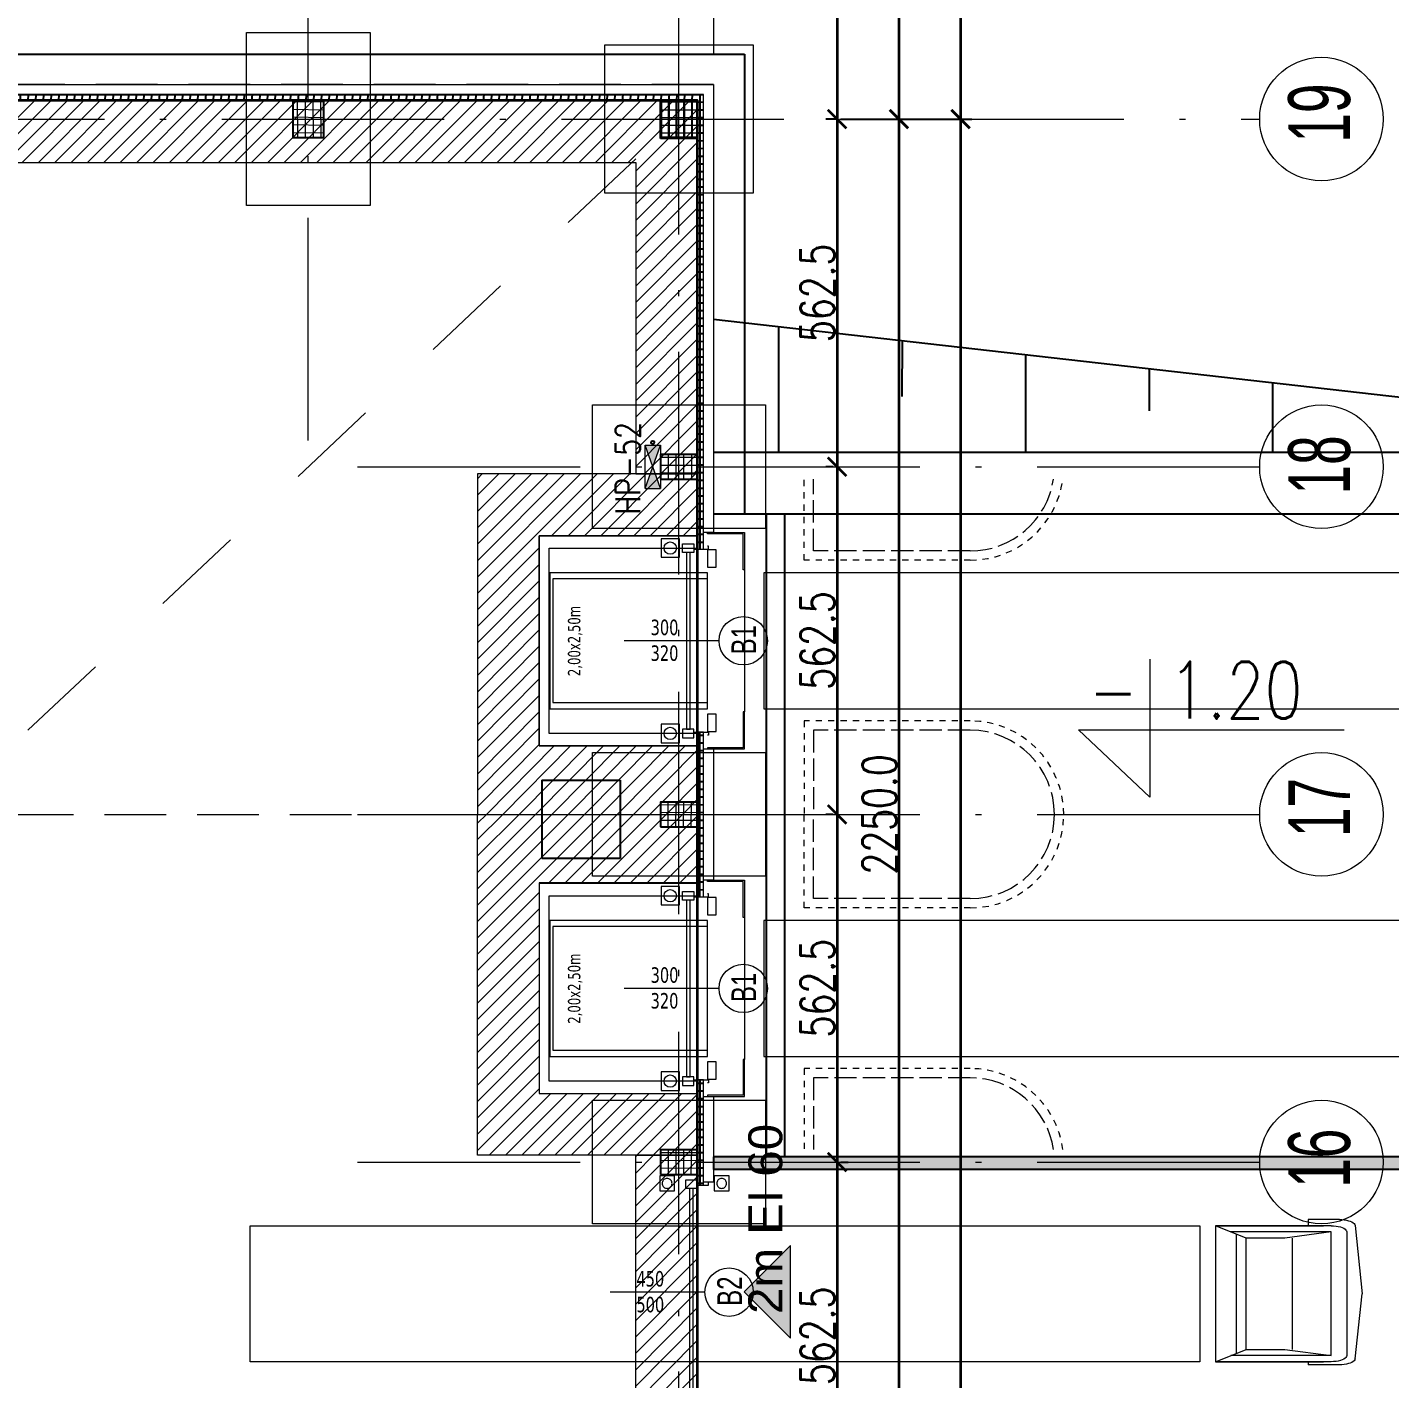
# Model space of a CAD drawing. Extents: x 6529560 to 6558080, y 5579316 to 5588131.
# Drawn here: x 6543614.73 to 6543636.79, y 5579587.84 to 5579609.71 of the extents above; entities that cross this region are included whole.
import ezdxf

# ---------------------------------------------------------------- set-up
doc = ezdxf.new("R2010")
doc.units = 0
doc.header["$MEASUREMENT"] = 0
doc.header["$PDSIZE"] = -5
for name, pattern in [('0.5_0.5', [1, 0.5, -0.5]), ('1$0$0$5', [1.5, 1, -0.5]), ('1.0_0.5', [1.5, 1, -0.5]), ('ACAD_ISO02W100', [15, 12, -3]), ('ACAD_ISO10W100', [18, 12, -3, 0, -3]), ('GR_SOLID', [0]), ('LTYPE_6', [0.004, 0.003, -0.001])]:
    doc.linetypes.add(name, pattern=pattern)
doc.layers.get('0').update_dxf_attribs({"color": 2, "linetype": 'CONTINUOUS', "lineweight": 5})
doc.layers.get('Defpoints').update_dxf_attribs({"linetype": 'CONTINUOUS'})
for name, color, linetype, lineweight in [('_AS_hydrantowa_opis', 7, 'CONTINUOUS', 25), ('_AS_hydrantowa_szafki', 240, 'CONTINUOUS', 25), ('_AS_WH_hydrant', 1, 'CONTINUOUS', 15), ('arch_bramy', 4, 'CONTINUOUS', 15), ('arch_droga', 1, 'CONTINUOUS', 25), ('arch_drzwi i okna_znaczniki', 130, 'CONTINUOUS', 9), ('arch_elementy dokow', 60, 'CONTINUOUS', 15), ('arch_fundamenty na rzucie', 3, 'CONTINUOUS', 15), ('arch_kraweznik', 11, 'CONTINUOUS', 20), ('arch_opisy', 20, 'CONTINUOUS', 13), ('arch_opisy elewacje', 7, 'GR_SOLID', 25), ('arch_osie', 181, 'CONTINUOUS', 5), ('arch_powierzchnia', 6, 'CONTINUOUS', 35), ('arch_rampa odbojnice', 255, 'CONTINUOUS', 13), ('arch_samochody', 10, 'CONTINUOUS', 15), ('arch_sciany zewnetrzne wypelnienie', 94, 'CONTINUOUS', 25), ('arch_sciany zewnętrzne', 94, 'CONTINUOUS', 18), ('arch_slupy wypelnienie', 9, 'CONTINUOUS', 13), ('arch_słupy', 8, 'CONTINUOUS', 25), ('arch_urządzenia sanitarne', 4, 'GR_SOLID', 13), ('arch_wymiary', 2, 'CONTINUOUS', 13), ('arch_wzmocnienie plyty betonowej', 6, 'CONTINUOUS', 15), ('arch_zadaszenie krawedzie', 12, 'CONTINUOUS', 18), ('EINBAUMOEBEL_N0', 12, 'GR_SOLID', 13), ('TUER_N0', 4, 'GR_SOLID', 13)]:
    doc.layers.add(name, color=color, linetype=linetype, lineweight=lineweight)
for name, color, linetype in [('arch_osie opisy', 1, 'CONTINUOUS'), ('R_mur', 10, 'CONTINUOUS'), ('R_skarpa', 2, 'CONTINUOUS'), ('R_WPUSTY', 7, 'CONTINUOUS'), ('R_wymiary', 7, 'CONTINUOUS'), ('Wagi', 5, 'CONTINUOUS')]:
    doc.layers.add(name, color=color, linetype=linetype)
doc.styles.add('ARIAL', font='arial.ttf')
doc.styles.add('GR_STANDARD', font='simplex.shx')
doc.styles.add('KA_opisy_pionów', font='romans.shx', dxfattribs={"width": 0.8})
doc.styles.get("Standard").update_dxf_attribs({"font": 'arial.ttf', "width": 0.75})
doc.styles.add('styl1', font='romans.shx', dxfattribs={"width": 0.75})
doc.styles.add('TABELKA', font='tahoma.ttf', dxfattribs={"width": 0.8})
doc.dimstyles.new('wymiary hala', dxfattribs={"dimtxt": 0.55, "dimasz": 0.3, "dimexe": 0.18, "dimexo": 0.0625, "dimgap": 0.04, "dimtad": 1, "dimtoh": 1, "dimdec": 1, "dimlfac": 100, "dimzin": 0, "dimdsep": 46, "dimtxsty": 'styl1', "dimblk": 'ARCHTICK', "dimcen": 0.09, "dimadec": 0, "dimazin": 0, "dimtfac": 1, "dimtdec": 1, "dimtofl": 0, "dimtmove": 0, "dimatfit": 3, "dimldrblk": 'ARCHTICK', "dimfxl": 1, "dimtolj": 1, "dimtzin": 0, "dimarcsym": 0})
pattern_1 = [(45, (-171.38733, 0), (-0.1325825214725, 0.1325825214725), [])]
pattern_2 = [(270, (-171.38733, 0), (0.125, 0), []), (0, (-171.38733, 0), (0, 0.125), [])]

# ---------------------------------------------------------------- blocks, each defined once
blk = doc.blocks.new('tir')
at = {"layer": 'arch_samochody', "extrusion": (1.98125e-11, 3.45376e-05, 1)}
for p, q in [((5470.781, -1027.563, -13.233), (5470.781, -1029.313, -13.233)), ((5470.781, -1029.438, -13.233), (5470.781, -1027.563, -13.233)), ((5470.981, -1028.063, -13.233), (5470.781, -1027.563, -13.233)), ((5470.781, -1027.563, -13.233), (5472.981, -1027.563, -13.233)), ((5472.981, -1027.563, -13.233), (5472.781, -1028.063, -13.233)), ((5472.981, -1027.563, -13.233), (5472.981, -1029.313, -13.233)), ((5472.981, -1029.438, -13.233), (5472.981, -1027.563, -13.233)), ((5470.881, -1029.438, -13.233), (5470.881, -1027.813, -13.233)), ((5472.803, -1027.903, -13.233), (5470.917, -1027.903, -13.233)), ((5472.844, -1027.903, -13.233), (5471.182, -1027.903, -13.233)), ((5472.881, -1029.438, -13.233), (5472.881, -1027.813, -13.233)), ((5470.981, -1028.688, -13.233), (5470.981, -1028.063, -13.233)), ((5472.781, -1028.063, -13.233), (5470.981, -1028.063, -13.233)), ((5472.781, -1028.063, -13.233), (5472.781, -1028.688, -13.233)), ((5470.881, -1029.438, -13.233), (5470.981, -1028.688, -13.233)), ((5472.781, -1028.688, -13.233), (5472.881, -1029.438, -13.233)), ((5472.781, -1028.813, -13.233), (5470.981, -1028.813, -13.233)), ((5470.681, -1029.573, -13.233), (5470.681, -1029.063, -13.233)), ((5470.681, -1029.063, -13.233), (5470.781, -1029.063, -13.233)), ((5472.981, -1029.063, -13.233), (5473.031, -1029.063, -13.233)), ((5473.031, -1029.573, -13.233), (5473.031, -1029.063, -13.233)), ((5470.781, -1029.438, -13.233), (5470.782, -1029.477, -13.233)), ((5472.881, -1029.438, -13.233), (5470.881, -1029.438, -13.233)), ((5472.979, -1029.477, -13.233), (5472.981, -1029.438, -13.233)), ((5470.681, -1029.573, -13.233), (5470.682, -1029.611, -13.233)), ((5470.682, -1029.611, -13.233), (5470.685, -1029.648, -13.233)), ((5470.685, -1029.648, -13.233), (5470.691, -1029.684, -13.233)), ((5470.782, -1029.477, -13.233), (5470.785, -1029.515, -13.233)), ((5470.785, -1029.515, -13.233), (5470.791, -1029.551, -13.233)), ((5470.791, -1029.551, -13.233), (5470.8, -1029.585, -13.233)), ((5470.8, -1029.585, -13.233), (5470.81, -1029.615, -13.233)), ((5470.81, -1029.615, -13.233), (5470.822, -1029.64, -13.233)), ((5470.822, -1029.64, -13.233), (5470.835, -1029.661, -13.233)), ((5470.835, -1029.661, -13.233), (5470.85, -1029.676, -13.233)), ((5470.85, -1029.676, -13.233), (5470.865, -1029.685, -13.233)), ((5472.896, -1029.685, -13.233), (5472.911, -1029.676, -13.233)), ((5472.911, -1029.676, -13.233), (5472.926, -1029.661, -13.233)), ((5472.926, -1029.661, -13.233), (5472.939, -1029.64, -13.233)), ((5472.939, -1029.64, -13.233), (5472.951, -1029.615, -13.233)), ((5472.951, -1029.615, -13.233), (5472.961, -1029.585, -13.233)), ((5472.961, -1029.585, -13.233), (5472.97, -1029.551, -13.233)), ((5472.97, -1029.551, -13.233), (5472.976, -1029.515, -13.233)), ((5472.976, -1029.515, -13.233), (5472.979, -1029.477, -13.233)), ((5473.02, -1029.684, -13.233), (5473.026, -1029.649, -13.233)), ((5473.026, -1029.649, -13.233), (5473.029, -1029.611, -13.233)), ((5473.029, -1029.611, -13.233), (5473.031, -1029.573, -13.233)), ((5470.691, -1029.684, -13.233), (5470.699, -1029.717, -13.233)), ((5470.699, -1029.717, -13.233), (5470.708, -1029.746, -13.233)), ((5470.708, -1029.746, -13.233), (5470.72, -1029.771, -13.233)), ((5470.72, -1029.771, -13.233), (5470.733, -1029.792, -13.233)), ((5470.733, -1029.792, -13.233), (5470.747, -1029.808, -13.233)), ((5470.747, -1029.808, -13.233), (5470.761, -1029.818, -13.233)), ((5470.761, -1029.818, -13.233), (5470.776, -1029.823, -13.233)), ((5470.776, -1029.823, -13.233), (5471.881, -1029.938, -13.233)), ((5470.865, -1029.685, -13.233), (5470.881, -1029.688, -13.233)), ((5470.881, -1029.688, -13.233), (5472.881, -1029.688, -13.233)), ((5472.935, -1029.823, -13.233), (5471.881, -1029.938, -13.233)), ((5472.881, -1029.688, -13.233), (5472.896, -1029.685, -13.233)), ((5472.935, -1029.823, -13.233), (5472.95, -1029.819, -13.233)), ((5472.95, -1029.819, -13.233), (5472.965, -1029.808, -13.233)), ((5472.965, -1029.808, -13.233), (5472.979, -1029.793, -13.233)), ((5472.979, -1029.793, -13.233), (5472.991, -1029.772, -13.233)), ((5472.991, -1029.772, -13.233), (5473.003, -1029.746, -13.233)), ((5473.003, -1029.746, -13.233), (5473.012, -1029.717, -13.233)), ((5473.012, -1029.717, -13.233), (5473.02, -1029.684, -13.233))]:
    blk.add_line(p, q, dxfattribs=at)
at = {"layer": 'arch_samochody', "extrusion": (1.98127e-11, 3.45376e-05, 1)}
for p, q in [((5472.935, -1029.823, -13.233), (5472.95, -1029.819, -13.233)), ((5472.95, -1029.819, -13.233), (5472.965, -1029.808, -13.233)), ((5472.965, -1029.808, -13.233), (5472.979, -1029.793, -13.233)), ((5472.979, -1029.793, -13.233), (5472.991, -1029.772, -13.233))]:
    blk.add_line(p, q, dxfattribs=at)
at = {"layer": 'arch_samochody', "extrusion": (1.98125e-11, 3.45376e-05, 1)}
blk.add_lwpolyline([(5470.781, -1011.937), (5470.781, -1027.312), (5472.981, -1027.312), (5472.981, -1011.937), (5470.781, -1011.937)], dxfattribs=at)
blk = doc.blocks.new('ZT_z_opisami')
at = {"layer": 'R_mur'}
h = blk.add_hatch(color=7, dxfattribs=at)
h.dxf.hatch_style = 1
h.paths.add_polyline_path([(6540947.665, 5579513.981), (6540947.665, 5579513.781), (6540968.165, 5579513.781), (6540968.165, 5579513.981)])
at = {"layer": 'arch_droga', "color": 7, "linetype": 'Continuous'}
for p, q in [((6540870.43, 5579531.822), (6540948.165, 5579531.822)), ((6540948.165, 5579531.822), (6540948.165, 5579524.381))]:
    blk.add_line(p, q, dxfattribs=at)
at = {"layer": 'arch_droga', "color": 7}
blk.add_line((6540966.585, 5579524.381), (6540947.665, 5579524.381), dxfattribs=at)
at = {"layer": 'R_mur', "color": 7, "flags": 128}
blk.add_lwpolyline([(6540947.665, 5579513.981), (6540947.665, 5579513.781), (6540968.165, 5579513.781), (6540968.165, 5579513.981)], close=True, dxfattribs=at)
at = {"layer": 'R_skarpa', "color": 7}
for p, q in [((6540966.585, 5579525.381), (6540947.665, 5579527.531)), ((6540948.716, 5579527.412), (6540948.715, 5579525.381)), ((6540950.716, 5579527.185), (6540950.715, 5579526.283)), ((6540952.716, 5579526.957), (6540952.715, 5579525.381)), ((6540954.715, 5579526.73), (6540954.715, 5579526.056)), ((6540956.715, 5579526.503), (6540956.715, 5579525.381)), ((6540966.585, 5579525.381), (6540947.665, 5579525.381))]:
    blk.add_line(p, q, dxfattribs=at)
at = {"layer": 'R_WPUSTY', "color": 7, "linetype": 'Continuous'}
for p, q in [((6540948.515, 5579524.381), (6540948.515, 5579513.981)), ((6540948.815, 5579524.381), (6540948.815, 5579513.981))]:
    blk.add_line(p, q, dxfattribs=at)
at = {"layer": 'R_wymiary', "color": 7}
for p, q in [((6540946.805, 5579530.462, 0), (6540946.805, 5579531.062, 0)), ((6540947.405, 5579530.462, 0), (6540946.805, 5579530.462, 0))]:
    blk.add_line(p, q, dxfattribs=at)
blk = doc.blocks.new('_ArchTick')
at = {"color": 0, "linetype": 'ByBlock', "const_width": 0.15}
blk.add_lwpolyline([(-0.5, -0.5), (0.5, 0.5)], dxfattribs=at)
blk = doc.blocks.new('*D93')
at = {"layer": 'arch_wymiary', "color": 0, "lineweight": -2, "transparency": 16777216}
for p, q in [((6543627.905, 5579608.22), (6543630.022, 5579608.22)), ((6543629.842, 5579608.22), (6543629.842, 5579506.97)), ((6543627.905, 5579506.97), (6543630.022, 5579506.97))]:
    blk.add_line(p, q, dxfattribs=at)
at = {"layer": 'Defpoints', "color": 0, "transparency": 16777216}
for p in [(6543627.842, 5579608.22), (6543627.842, 5579506.97), (6543629.842, 5579506.97)]:
    blk.add_point(p, dxfattribs=at)
at = {"layer": 'arch_wymiary', "color": 0, "lineweight": -2, "transparency": 16777216, "xscale": 0.3, "yscale": 0.3, "zscale": 0.3}
for p, rotation in [((6543629.842, 5579608.22), 90), ((6543629.842, 5579506.97), 270)]:
    blk.add_blockref('_ArchTick', p, dxfattribs=dict(at, rotation=rotation))
at = {"layer": 'arch_wymiary', "color": 0, "transparency": 16777216, "insert": (6543629.527, 5579557.595), "char_height": 0.55, "attachment_point": 5, "rotation": 90, "style": 'styl1'}
blk.add_mtext('\\A1;10125.0', dxfattribs=at)
blk = doc.blocks.new('*D98')
at = {"layer": 'arch_wymiary', "color": 0, "lineweight": -2, "transparency": 16777216}
for p, q in [((6543627.967, 5579608.22), (6543629.022, 5579608.22)), ((6543628.842, 5579585.72), (6543628.842, 5579608.22)), ((6543627.905, 5579585.72), (6543629.022, 5579585.72))]:
    blk.add_line(p, q, dxfattribs=at)
at = {"layer": 'Defpoints', "color": 0, "transparency": 16777216}
for p in [(6543627.905, 5579608.22), (6543628.842, 5579608.22), (6543627.842, 5579585.72)]:
    blk.add_point(p, dxfattribs=at)
at = {"layer": 'arch_wymiary', "color": 0, "lineweight": -2, "transparency": 16777216, "xscale": 0.3, "yscale": 0.3, "zscale": 0.3}
for p, rotation in [((6543628.842, 5579608.22), 90), ((6543628.842, 5579585.72), 270)]:
    blk.add_blockref('_ArchTick', p, dxfattribs=dict(at, rotation=rotation))
at = {"layer": 'arch_wymiary', "color": 0, "transparency": 16777216, "insert": (6543628.527, 5579596.97), "char_height": 0.55, "attachment_point": 5, "rotation": 90, "style": 'styl1'}
blk.add_mtext('\\A1;2250.0', dxfattribs=at)
blk = doc.blocks.new('*D99')
at = {"layer": 'arch_wymiary', "color": 0, "lineweight": -2, "transparency": 16777216}
for p, q in [((6543627.842, 5579608.22), (6543627.662, 5579608.22)), ((6543627.842, 5579608.22), (6543627.842, 5579602.595)), ((6543627.78, 5579602.595), (6543627.662, 5579602.595))]:
    blk.add_line(p, q, dxfattribs=at)
at = {"layer": 'Defpoints', "color": 0, "transparency": 16777216}
for p in [(6543627.905, 5579608.22), (6543627.842, 5579602.595), (6543627.842, 5579602.595)]:
    blk.add_point(p, dxfattribs=at)
at = {"layer": 'arch_wymiary', "color": 0, "lineweight": -2, "transparency": 16777216, "xscale": 0.3, "yscale": 0.3, "zscale": 0.3}
for p, rotation in [((6543627.842, 5579608.22), 90), ((6543627.842, 5579602.595), 270)]:
    blk.add_blockref('_ArchTick', p, dxfattribs=dict(at, rotation=rotation))
at = {"layer": 'arch_wymiary', "color": 0, "transparency": 16777216, "insert": (6543627.527, 5579605.408), "char_height": 0.55, "attachment_point": 5, "rotation": 90, "style": 'styl1'}
blk.add_mtext('\\A1;562.5', dxfattribs=at)
blk = doc.blocks.new('*D100')
at = {"layer": 'arch_wymiary', "color": 0, "lineweight": -2, "transparency": 16777216}
for p, q in [((6543627.78, 5579602.595), (6543627.662, 5579602.595)), ((6543627.842, 5579602.595), (6543627.842, 5579596.97)), ((6543627.78, 5579596.97), (6543627.662, 5579596.97))]:
    blk.add_line(p, q, dxfattribs=at)
at = {"layer": 'Defpoints', "color": 0, "transparency": 16777216}
for p in [(6543627.842, 5579602.595), (6543627.842, 5579596.97), (6543627.842, 5579596.97)]:
    blk.add_point(p, dxfattribs=at)
at = {"layer": 'arch_wymiary', "color": 0, "lineweight": -2, "transparency": 16777216, "xscale": 0.3, "yscale": 0.3, "zscale": 0.3}
for p, rotation in [((6543627.842, 5579602.595), 90), ((6543627.842, 5579596.97), 270)]:
    blk.add_blockref('_ArchTick', p, dxfattribs=dict(at, rotation=rotation))
at = {"layer": 'arch_wymiary', "color": 0, "transparency": 16777216, "insert": (6543627.527, 5579599.783), "char_height": 0.55, "attachment_point": 5, "rotation": 90, "style": 'styl1'}
blk.add_mtext('\\A1;562.5', dxfattribs=at)
blk = doc.blocks.new('*D101')
at = {"layer": 'arch_wymiary', "color": 0, "lineweight": -2, "transparency": 16777216}
for p, q in [((6543627.78, 5579596.97), (6543627.662, 5579596.97)), ((6543627.842, 5579596.97), (6543627.842, 5579591.345)), ((6543627.905, 5579591.345), (6543628.022, 5579591.345))]:
    blk.add_line(p, q, dxfattribs=at)
at = {"layer": 'Defpoints', "color": 0, "transparency": 16777216}
for p in [(6543627.842, 5579596.97), (6543627.842, 5579591.345), (6543627.842, 5579591.345)]:
    blk.add_point(p, dxfattribs=at)
at = {"layer": 'arch_wymiary', "color": 0, "lineweight": -2, "transparency": 16777216, "xscale": 0.3, "yscale": 0.3, "zscale": 0.3}
for p, rotation in [((6543627.842, 5579596.97), 90), ((6543627.842, 5579591.345), 270)]:
    blk.add_blockref('_ArchTick', p, dxfattribs=dict(at, rotation=rotation))
at = {"layer": 'arch_wymiary', "color": 0, "transparency": 16777216, "insert": (6543627.527, 5579594.158), "char_height": 0.55, "attachment_point": 5, "rotation": 90, "style": 'styl1'}
blk.add_mtext('\\A1;562.5', dxfattribs=at)
blk = doc.blocks.new('*D102')
at = {"layer": 'arch_wymiary', "color": 0, "lineweight": -2, "transparency": 16777216}
for p, q in [((6543627.842, 5579591.345), (6543627.842, 5579585.72)), ((6543627.905, 5579591.345), (6543628.022, 5579591.345)), ((6543627.78, 5579585.72), (6543627.662, 5579585.72))]:
    blk.add_line(p, q, dxfattribs=at)
at = {"layer": 'Defpoints', "color": 0, "transparency": 16777216}
for p in [(6543627.842, 5579591.345), (6543627.842, 5579585.72), (6543627.842, 5579585.72)]:
    blk.add_point(p, dxfattribs=at)
at = {"layer": 'arch_wymiary', "color": 0, "lineweight": -2, "transparency": 16777216, "xscale": 0.3, "yscale": 0.3, "zscale": 0.3}
for p, rotation in [((6543627.842, 5579591.345), 90), ((6543627.842, 5579585.72), 270)]:
    blk.add_blockref('_ArchTick', p, dxfattribs=dict(at, rotation=rotation))
at = {"layer": 'arch_wymiary', "color": 0, "transparency": 16777216, "insert": (6543627.527, 5579588.533), "char_height": 0.55, "attachment_point": 5, "rotation": 90, "style": 'styl1'}
blk.add_mtext('\\A1;562.5', dxfattribs=at)
blk = doc.blocks.new('A$C6D4A2805')
at = {"layer": '_AS_WH_hydrant'}
h = blk.add_hatch(color=1, dxfattribs=at)
h.dxf.hatch_style = 1
h.paths.add_polyline_path([(350, -125), (700, 0), (700, -250)])
h.paths.add_polyline_path([(0, 0), (350, -125), (0, -250)])
at = {"layer": '_AS_hydrantowa_szafki'}
blk.add_circle((743, -125), 26, dxfattribs=at)
at = {"layer": '_AS_WH_hydrant'}
for p, q in [((0, -250), (700, 0)), ((0, 0), (700, 0)), ((0, 0), (700, -250)), ((0, 0), (0, -250)), ((700, 0), (700, -250)), ((700, -250), (0, -250))]:
    blk.add_line(p, q, dxfattribs=at)

msp = doc.modelspace()

# ---------------------------------------------------------------- hatches: boundary and pattern name
at = {"layer": 'arch_sciany zewnetrzne wypelnienie'}
h = msp.add_hatch(dxfattribs=at)
h.set_pattern_fill('ANSI37', color=256, angle=45)
h.set_pattern_definition([(90, (0, 0), (-0.125, 0), []), (180, (0, 0), (0, -0.125), [])])
h.paths.add_polyline_path([(6543516.8822, 5579607.8774), (6543516.9822, 5579607.8774), (6543516.9822, 5579608.5202), (6543547.5572, 5579608.5202), (6543547.5572, 5579608.6202), (6543516.8822, 5579608.6202)])
h.paths.add_polyline_path([(6543625.5822, 5579601.2597), (6543625.6822, 5579601.2597), (6543625.6822, 5579608.6202), (6543548.5572, 5579608.6202), (6543548.5572, 5579608.5202), (6543625.5822, 5579608.5202)])
h.paths.add_polyline_path([(6543625.5822, 5579595.6347), (6543625.6823, 5579595.6363), (6543625.6823, 5579598.3013), (6543625.5822, 5579598.2997)])
h.paths.add_polyline_path([(6543625.5822, 5579590.9699), (6543625.6822, 5579590.9699), (6543625.6822, 5579592.6747), (6543625.5822, 5579592.6747)])
h.paths.add_polyline_path([(6543625.5822, 5579587.0627), (6543625.6822, 5579587.0627), (6543625.6822, 5579587.5099), (6543625.5822, 5579587.5099)])
h.paths.add_polyline_path([(6543625.5823, 5579579.8277), (6543625.6822, 5579579.8277), (6543625.6822, 5579586.0627), (6543625.5823, 5579586.0627)])
h.paths.add_polyline_path([(6543625.5822, 5579578.3055), (6543625.6822, 5579578.3055), (6543625.6822, 5579578.8277), (6543625.5822, 5579578.8277)])
h.paths.add_polyline_path([(6543625.5822, 5579573.3034), (6543625.6822, 5579573.3034), (6543625.6822, 5579574.8455), (6543625.5822, 5579574.8455)])
h.paths.add_polyline_path([(6543625.6822, 5579571.6577), (6543625.5822, 5579571.6577), (6543625.5822, 5579572.3109), (6543625.6822, 5579572.3109)])
h.paths.add_polyline_path([(6543625.5822, 5579539.3847), (6543625.6822, 5579539.3847), (6543625.6822, 5579563.5727), (6543625.5822, 5579563.5727)])
h.paths.add_polyline_path([(6543625.5822, 5579533.7597), (6543625.6822, 5579533.7597), (6543625.6822, 5579536.4247), (6543625.5822, 5579536.4247)])
h.paths.add_polyline_path([(6543625.5822, 5579517.8797), (6543625.6822, 5579517.8797), (6543625.6822, 5579530.7997), (6543625.5822, 5579530.7997)])
h.paths.add_polyline_path([(6543516.9822, 5579517.8797), (6543516.9822, 5579524.0702), (6543516.8822, 5579524.0702), (6543516.8822, 5579517.8797)])
h.paths.add_polyline_path([(6543516.9822, 5579527.1827), (6543516.8822, 5579527.1827), (6543516.8822, 5579526.1327), (6543516.9822, 5579526.1327)])
h.paths.add_polyline_path([(6543516.9822, 5579536.8952), (6543516.8822, 5579536.8952), (6543516.8822, 5579529.2452), (6543516.9822, 5579529.2452)])
h.paths.add_polyline_path([(6543516.8822, 5579540.3677), (6543516.9822, 5579540.3677), (6543516.9822, 5579538.9577), (6543516.8822, 5579538.9577)])
at = {"layer": 'arch_slupy wypelnienie'}
h = msp.add_hatch(dxfattribs=at)
h.set_pattern_fill('ANSI37', color=256, angle=225)
h.set_pattern_definition(pattern_2)
h.paths.add_polyline_path([(6543619.5323, 5579607.9202), (6543619.5322, 5579608.5202), (6543619.0322, 5579608.5201), (6543619.0323, 5579607.9201)])
h = msp.add_hatch(dxfattribs=at)
h.set_pattern_fill('ANSI37', color=256, angle=225)
h.set_pattern_definition([(270, (0, 0), (0.125, 0), []), (0, (0, 0), (0, 0.125), [])])
h.paths.add_polyline_path([(6543625.5822, 5579607.9202), (6543624.9822, 5579607.9202), (6543624.9823, 5579608.5202), (6543625.5823, 5579608.5202)])
h = msp.add_hatch(dxfattribs=at)
h.set_pattern_fill('ANSI37', color=256, angle=225)
h.set_pattern_definition(pattern_2)
h.paths.add_polyline_path([(6543625.5822, 5579607.9202), (6543624.9822, 5579607.9202), (6543624.9823, 5579608.5202), (6543625.5823, 5579608.5202)])
h = msp.add_hatch(dxfattribs=at)
h.set_pattern_fill('ANSI37', color=256, angle=225)
h.set_pattern_definition(pattern_2)
h.paths.add_polyline_path([(6543624.9823, 5579602.3952), (6543625.5823, 5579602.3952), (6543625.5822, 5579602.7952), (6543624.9822, 5579602.7952)])
h = msp.add_hatch(dxfattribs=at)
h.set_pattern_fill('ANSI37', color=256, angle=225)
h.set_pattern_definition(pattern_2)
h.paths.add_polyline_path([(6543624.9823, 5579596.7696), (6543625.5823, 5579596.7697), (6543625.5822, 5579597.1697), (6543624.9822, 5579597.1696)])
h = msp.add_hatch(dxfattribs=at)
h.set_pattern_fill('ANSI37', color=256, angle=225)
h.set_pattern_definition(pattern_2)
h.paths.add_polyline_path([(6543624.9823, 5579591.1452), (6543625.5823, 5579591.1452), (6543625.5822, 5579591.5452), (6543624.9822, 5579591.5452)])
at = {"layer": 'arch_urządzenia sanitarne'}
h = msp.add_hatch(color=256, dxfattribs=at)
h.dxf.hatch_style = 1
h.paths.add_polyline_path([(6543627.0902, 5579588.4973), (6543627.0902, 5579589.9973), (6543626.3402, 5579589.2473)])
at = {"layer": 'arch_wzmocnienie plyty betonowej', "transparency": 33554597}
h = msp.add_hatch(dxfattribs=at)
h.set_pattern_fill('ANSI31', color=256, scale=1.5, style=0)
h.set_pattern_definition([(45, (225.72601, 143.37954), (-0.1325825214725, 0.1325825214725), [])])
h.paths.add_polyline_path([(6543624.5822, 5579602.4796), (6543625.5823, 5579602.4796), (6543625.5822, 5579608.5202), (6543516.9822, 5579608.5202), (6543516.9822, 5579518.1502), (6543625.5822, 5579518.1452), (6543625.5822, 5579522.446), (6543624.5822, 5579522.446), (6543624.5822, 5579519.1452), (6543517.9822, 5579519.1502), (6543517.9822, 5579607.5202), (6543624.5822, 5579607.5202)])
h = msp.add_hatch(dxfattribs=at)
h.set_pattern_fill('ANSI31', color=256, scale=1.5, style=0)
h.set_pattern_definition(pattern_1)
h.paths.add_polyline_path([(6543625.5822, 5579596.9702), (6543625.5822, 5579598.0796), (6543623.0222, 5579598.0796), (6543623.0222, 5579601.4796), (6543625.5822, 5579601.4796), (6543625.5823, 5579602.4796), (6543622.0222, 5579602.4796), (6543622.0222, 5579596.9702)])
h = msp.add_hatch(dxfattribs=at)
h.set_pattern_fill('ANSI31', color=256, scale=1.5, style=0)
h.set_pattern_definition(pattern_1)
h.paths.add_polyline_path([(6543625.5822, 5579596.9702), (6543625.5822, 5579595.8608), (6543623.0222, 5579595.8608), (6543623.0222, 5579592.4546), (6543625.5822, 5579592.4546), (6543625.5822, 5579591.4546), (6543622.0222, 5579591.4546), (6543622.0222, 5579596.9702)])
h = msp.add_hatch(dxfattribs=at)
h.set_pattern_fill('ANSI31', color=256, scale=1.5, style=0)
h.set_pattern_definition(pattern_1)
h.paths.add_polyline_path([(6543624.5822, 5579591.4546), (6543625.5822, 5579591.4546), (6543625.5822, 5579540.6046), (6543624.5822, 5579540.6046)])

# ---------------------------------------------------------------- linework, layer by layer
at = {"layer": 'arch_bramy', "extrusion": (0, 0, -1)}
for points in [[(-6543625.5222, 5579601.2597), (-6543625.5222, 5579601.2097), (-6543625.3422, 5579601.2097), (-6543625.3422, 5579601.3497), (-6543625.5222, 5579601.3497), (-6543625.5222, 5579601.2597), (-6543625.7622, 5579601.2597), (-6543625.7622, 5579601.3097), (-6543625.7422, 5579601.3097)], [(-6543625.5222, 5579595.6347), (-6543625.5222, 5579595.5847), (-6543625.3422, 5579595.5847), (-6543625.3422, 5579595.7247), (-6543625.5222, 5579595.7247), (-6543625.5222, 5579595.6347), (-6543625.7622, 5579595.6347), (-6543625.7622, 5579595.6847), (-6543625.7422, 5579595.6847)]]:
    msp.add_lwpolyline(points, dxfattribs=at)
at = {"layer": 'arch_bramy'}
for points in [[(6543625.4622, 5579598.3497), (6543625.4622, 5579601.2097), (6543625.4022, 5579601.2097), (6543625.4022, 5579598.3497), (6543625.4622, 5579598.3497)], [(6543625.5222, 5579598.2997), (6543625.5222, 5579598.3497), (6543625.3422, 5579598.3497), (6543625.3422, 5579598.2097), (6543625.5222, 5579598.2097), (6543625.5222, 5579598.2997), (6543625.7622, 5579598.2997), (6543625.7622, 5579598.2497), (6543625.7422, 5579598.2497)], [(6543625.4622, 5579592.7247), (6543625.4622, 5579595.5847), (6543625.4022, 5579595.5847), (6543625.4022, 5579592.7247), (6543625.4622, 5579592.7247)], [(6543625.5222, 5579592.6747), (6543625.5222, 5579592.7247), (6543625.3422, 5579592.7247), (6543625.3422, 5579592.5847), (6543625.5222, 5579592.5847), (6543625.5222, 5579592.6747), (6543625.7622, 5579592.6747), (6543625.7622, 5579592.6247), (6543625.7422, 5579592.6247)]]:
    msp.add_lwpolyline(points, dxfattribs=at)
at = {"layer": 'arch_drzwi i okna_znaczniki', "linetype": 'GR_SOLID'}
for p, q in [((6543625.9324, 5579599.7798), (6543624.397, 5579599.7798)), ((6543625.9324, 5579594.1549), (6543624.397, 5579594.1549)), ((6543625.7023, 5579589.2401), (6543624.1669, 5579589.2401))]:
    msp.add_line(p, q, dxfattribs=at)
at = {"layer": 'arch_drzwi i okna_znaczniki'}
for centre in [(6543626.3236, 5579599.7798, 6.5405), (6543626.3236, 5579594.1549, -0.7249), (6543626.0936, 5579589.2401, 6.5405)]:
    msp.add_circle(centre, 0.3913, dxfattribs=at)
at = {"layer": 'arch_elementy dokow'}
for p, q in [((6543626.3422, 5579600.9297), (6543626.3422, 5579598.6297)), ((6543626.3422, 5579595.3047), (6543626.3422, 5579593.0047))]:
    msp.add_line(p, q, dxfattribs=at)
at = {"layer": 'arch_elementy dokow', "extrusion": (0, 0, -1)}
for points in [[(-6543625.7422, 5579601.5297), (-6543626.3422, 5579601.5297), (-6543626.3422, 5579600.9297), (-6543626.3222, 5579600.9297), (-6543626.3222, 5579601.5097), (-6543625.7422, 5579601.5097), (-6543625.7422, 5579601.5297)], [(-6543625.7422, 5579595.9047), (-6543626.3422, 5579595.9047), (-6543626.3422, 5579595.3047), (-6543626.3222, 5579595.3047), (-6543626.3222, 5579595.8847), (-6543625.7422, 5579595.8847), (-6543625.7422, 5579595.9047)]]:
    msp.add_lwpolyline(points, dxfattribs=at)
at = {"layer": 'arch_elementy dokow'}
for points in [[(6543625.886, 5579601.2497), (6543625.7422, 5579601.2497), (6543625.7422, 5579600.9697), (6543625.886, 5579600.9697), (6543625.886, 5579601.2497)], [(6543625.7422, 5579598.6797), (6543625.7422, 5579600.8797), (6543623.1922, 5579600.8797), (6543623.1922, 5579598.6797), (6543625.7422, 5579598.6797)], [(6543625.7422, 5579598.7797), (6543625.7422, 5579600.7797), (6543623.2422, 5579600.7797), (6543623.2422, 5579598.7797), (6543625.7422, 5579598.7797)], [(6543626.3222, 5579598.6297), (6543626.3222, 5579598.0497), (6543625.7422, 5579598.0497), (6543625.7422, 5579598.0297), (6543626.3422, 5579598.0297), (6543626.3422, 5579598.6297), (6543626.3222, 5579598.6297)], [(6543625.886, 5579598.5897), (6543625.7422, 5579598.5897), (6543625.7422, 5579598.3097), (6543625.886, 5579598.3097), (6543625.886, 5579598.5897)], [(6543625.886, 5579595.6247), (6543625.7422, 5579595.6247), (6543625.7422, 5579595.3447), (6543625.886, 5579595.3447), (6543625.886, 5579595.6247)], [(6543625.7422, 5579593.0547), (6543625.7422, 5579595.2547), (6543623.1922, 5579595.2547), (6543623.1922, 5579593.0547), (6543625.7422, 5579593.0547)], [(6543625.7422, 5579593.1547), (6543625.7422, 5579595.1547), (6543623.2422, 5579595.1547), (6543623.2422, 5579593.1547), (6543625.7422, 5579593.1547)], [(6543626.3222, 5579593.0047), (6543626.3222, 5579592.4247), (6543625.7422, 5579592.4247), (6543625.7422, 5579592.4047), (6543626.3422, 5579592.4047), (6543626.3422, 5579593.0047), (6543626.3222, 5579593.0047)], [(6543625.886, 5579592.9647), (6543625.7422, 5579592.9647), (6543625.7422, 5579592.6847), (6543625.886, 5579592.6847), (6543625.886, 5579592.9647)]]:
    msp.add_lwpolyline(points, dxfattribs=at)
at = {"layer": 'arch_fundamenty na rzucie', "extrusion": (-4.94824e-09, -8.03156e-10, 1)}
msp.add_lwpolyline([(6543620.2821, 5579609.6203), (6543620.2824, 5579606.8203), (6543618.2824, 5579606.8201), (6543618.2821, 5579609.6201)], close=True, dxfattribs=at)
at = {"layer": 'arch_fundamenty na rzucie', "extrusion": (-4.9484e-09, -8.02145e-10, 1)}
msp.add_lwpolyline([(6543624.0824, 5579609.4203), (6543626.4824, 5579609.4201), (6543626.4821, 5579607.0201), (6543624.0821, 5579607.0203), (6543624.0824, 5579609.4203)], dxfattribs=at)
at = {"layer": 'arch_fundamenty na rzucie', "extrusion": (-8.03156e-10, 4.94824e-09, 1)}
for points in [[(6543626.6823, 5579601.5953), (6543623.8823, 5579601.595), (6543623.8821, 5579603.595), (6543626.6821, 5579603.5953)], [(6543626.6821, 5579595.9703), (6543623.8823, 5579595.97), (6543623.8821, 5579597.97), (6543626.6821, 5579597.9703)], [(6543626.6823, 5579590.3453), (6543623.8823, 5579590.345), (6543623.8821, 5579592.345), (6543626.6821, 5579592.3453)]]:
    msp.add_lwpolyline(points, close=True, dxfattribs=at)
at = {"layer": 'arch_fundamenty na rzucie'}
for points in [[(6543623.0222, 5579598.0796), (6543625.5822, 5579598.0796), (6543625.5822, 5579601.4796), (6543623.0222, 5579601.4796), (6543623.0222, 5579598.0796)], [(6543623.0222, 5579592.4546), (6543625.5822, 5579592.4546), (6543625.5822, 5579595.8546), (6543623.0222, 5579595.8546), (6543623.0222, 5579592.4546)]]:
    msp.add_lwpolyline(points, dxfattribs=at)
at = {"layer": 'arch_fundamenty na rzucie', "extrusion": (0, 0, -1)}
for points in [[(-6543623.1822, 5579601.2796), (-6543625.5822, 5579601.2796), (-6543625.5822, 5579598.2796), (-6543623.1822, 5579598.2796), (-6543623.1822, 5579601.2796)], [(-6543623.1822, 5579595.6546), (-6543625.5822, 5579595.6546), (-6543625.5822, 5579592.6546), (-6543623.1822, 5579592.6546), (-6543623.1822, 5579595.6546)]]:
    msp.add_lwpolyline(points, dxfattribs=at)
at = {"layer": 'arch_kraweznik', "color": 11, "linetype": 'LTYPE_6'}
for points in [[(6543631.4964, 5579602.3952, -0.3758937), (6543629.9972, 5579601.0827), (6543627.3097, 5579601.0827), (6543627.3097, 5579602.3952)], [(6543631.5097, 5579596.9699, 0.000001), (6543631.5097, 5579596.9699, 0.4142124), (6543629.9972, 5579598.4824), (6543627.3097, 5579598.4824), (6543627.3097, 5579596.9699)], [(6543631.511, 5579596.9702, -0.000001), (6543631.511, 5579596.9702, -0.4142124), (6543629.9985, 5579595.4577), (6543627.311, 5579595.4577), (6543627.311, 5579596.9702)], [(6543631.4976, 5579591.546, 0.3756849), (6543629.9985, 5579592.8575), (6543627.311, 5579592.8575), (6543627.311, 5579591.546)]]:
    msp.add_lwpolyline(points, format="xyb", dxfattribs=at)
at = {"layer": 'arch_kraweznik', "color": 7, "linetype": 'ACAD_ISO02W100', "ltscale": 0.03}
for points in [[(6543631.3449, 5579602.3952, -0.371706), (6543629.9972, 5579601.2327), (6543627.4597, 5579601.2327), (6543627.4597, 5579602.3952)], [(6543631.3597, 5579596.9699, 0.000001), (6543631.3597, 5579596.9699, 0.4142124), (6543629.9972, 5579598.3324), (6543627.4597, 5579598.3324), (6543627.4597, 5579596.9699)], [(6543631.3597, 5579596.9699, -0.000001), (6543631.3597, 5579596.9699, -0.4142124), (6543629.9972, 5579595.6074), (6543627.4597, 5579595.6074), (6543627.4597, 5579596.9699)], [(6543631.3461, 5579591.546, 0.3714744), (6543629.9985, 5579592.7075), (6543627.461, 5579592.7075), (6543627.461, 5579591.546)]]:
    msp.add_lwpolyline(points, format="xyb", dxfattribs=at)
at = {"layer": 'arch_opisy'}
msp.add_lwpolyline([(6543632.9017, 5579599.4799), (6543632.9017, 5579597.2512), (6543631.7517, 5579598.3406), (6543636.0472, 5579598.3406)], dxfattribs=at)
at = {"layer": 'arch_osie', "linetype": 'ACAD_ISO10W100', "ltscale": 0.3, "extrusion": (-4.94832e-09, -8.0265e-10, 1)}
for points in [[(6543619.2822, 5579603.0202), (6543619.2822, 5579613.5652)], [(6543625.2822, 5579501.8539), (6543625.2822, 5579613.5652)], [(6543507.8822, 5579608.2202), (6543634.6822, 5579608.2202)], [(6543620.0822, 5579602.5952), (6543634.6822, 5579602.5952)], [(6543620.0822, 5579596.9702), (6543634.6822, 5579596.9702)], [(6543620.0822, 5579591.3452), (6543634.6822, 5579591.3452)]]:
    msp.add_lwpolyline(points, dxfattribs=at)
at = {"layer": 'arch_osie', "linetype": '0.5_0.5', "ltscale": 3}
msp.add_lwpolyline([(6543529.4815, 5579518.2102), (6543625.5823, 5579608.5152)], dxfattribs=at)
at = {"layer": 'arch_osie'}
for centre in [(6543635.6822, 5579608.2202, 13.8796), (6543635.6822, 5579602.5952, 13.8796), (6543635.6822, 5579596.9702, 13.8796), (6543635.6822, 5579591.3452, 13.8796)]:
    msp.add_circle(centre, 1, dxfattribs=at)
at = {"layer": 'arch_powierzchnia'}
for points in [[(6543512.7222, 5579612.7802), (6543629.8422, 5579612.7802), (6543629.8422, 5579502.4102), (6543512.7222, 5579502.4102)], [(6543513.7222, 5579611.7802), (6543628.8422, 5579611.7802), (6543628.8422, 5579503.4102), (6543513.7222, 5579503.4102)], [(6543514.7222, 5579610.7802), (6543627.8422, 5579610.7802), (6543627.8422, 5579504.4102), (6543514.7222, 5579504.4102)], [(6543577.0073, 5579585.4451), (6543625.5822, 5579585.4451), (6543625.5822, 5579608.5202), (6543577.0073, 5579608.5202)]]:
    msp.add_lwpolyline(points, close=True, dxfattribs=at)
at = {"layer": 'arch_rampa odbojnice'}
for points in [[(6543625.2922, 5579601.1297), (6543625.2922, 5579601.4297), (6543624.9922, 5579601.4297), (6543624.9922, 5579601.1297)], [(6543625.2922, 5579598.1297), (6543625.2922, 5579598.4297), (6543624.9922, 5579598.4297), (6543624.9922, 5579598.1297)], [(6543625.2922, 5579595.5047), (6543625.2922, 5579595.8047), (6543624.9922, 5579595.8047), (6543624.9922, 5579595.5047)], [(6543625.2922, 5579592.5047), (6543625.2922, 5579592.8047), (6543624.9922, 5579592.8047), (6543624.9922, 5579592.5047)]]:
    msp.add_lwpolyline(points, close=True, dxfattribs=at)
for centre in [(6543625.1422, 5579601.2798, 6.5405), (6543625.1422, 5579598.2798, 6.5405), (6543625.1422, 5579595.6548, -0.7249), (6543625.1422, 5579592.6548, -0.7249)]:
    msp.add_circle(centre, 0.0994, dxfattribs=at)
at = {"layer": 'arch_samochody'}
for points in [[(6543626.6567, 5579598.6797), (6543641.9317, 5579598.6797), (6543641.9317, 5579600.8797), (6543626.6567, 5579600.8797), (6543626.6567, 5579598.6797)], [(6543626.6581, 5579593.0547), (6543641.9331, 5579593.0547), (6543641.9331, 5579595.2547), (6543626.6581, 5579595.2547), (6543626.6581, 5579593.0547)]]:
    msp.add_lwpolyline(points, dxfattribs=at)
at = {"layer": 'arch_sciany zewnętrzne', "linetype": '1.0_0.5'}
msp.add_lwpolyline([(6543516.7223, 5579676.2802), (6543625.8423, 5579676.2802), (6543625.8423, 5579608.7802), (6543516.7223, 5579608.7802)], close=True, dxfattribs=at)
at = {"layer": 'arch_sciany zewnętrzne'}
for points in [[(6543625.5822, 5579601.2597), (6543625.6822, 5579601.2597), (6543625.6822, 5579608.6202), (6543548.5572, 5579608.6202), (6543548.5572, 5579608.5202), (6543625.5822, 5579608.5202)], [(6543625.5822, 5579595.6347), (6543625.6823, 5579595.6363), (6543625.6823, 5579598.3013), (6543625.5822, 5579598.2997)], [(6543625.5822, 5579590.9699), (6543625.6822, 5579590.9699), (6543625.6822, 5579592.6747), (6543625.5822, 5579592.6747)]]:
    msp.add_lwpolyline(points, close=True, dxfattribs=at)
for points in [[(6543548.5822, 5579608.6202), (6543548.5822, 5579608.7802), (6543625.8423, 5579608.7802), (6543625.8423, 5579601.5297), (6543625.6822, 5579601.5297)], [(6543625.6823, 5579598.0297), (6543625.8422, 5579598.0297), (6543625.8422, 5579595.9047), (6543625.6823, 5579595.9047)], [(6543625.6822, 5579592.4047), (6543625.8422, 5579592.4047), (6543625.8422, 5579591.0199), (6543625.6822, 5579591.0199)]]:
    msp.add_lwpolyline(points, dxfattribs=at)
at = {"layer": 'arch_słupy', "extrusion": (-4.94824e-09, -8.03156e-10, 1)}
msp.add_lwpolyline([(6543619.5323, 5579607.9202), (6543619.5322, 5579608.5202), (6543619.0322, 5579608.5201), (6543619.0323, 5579607.9201), (6543619.5323, 5579607.9202)], dxfattribs=at)
at = {"layer": 'arch_słupy', "extrusion": (-4.9484e-09, -8.02145e-10, 1)}
for points in [[(6543624.9823, 5579608.5202), (6543625.5823, 5579608.5202), (6543625.5822, 5579607.9202), (6543624.9822, 5579607.9202), (6543624.9823, 5579608.5202)], [(6543625.5822, 5579607.9202), (6543624.9822, 5579607.9202), (6543624.9823, 5579608.5202), (6543625.5823, 5579608.5202), (6543625.5822, 5579607.9202)]]:
    msp.add_lwpolyline(points, dxfattribs=at)
at = {"layer": 'arch_słupy', "extrusion": (-8.03156e-10, 4.94824e-09, 1)}
for points in [[(6543624.9823, 5579602.3952), (6543625.5823, 5579602.3952), (6543625.5822, 5579602.7952), (6543624.9822, 5579602.7952), (6543624.9823, 5579602.3952)], [(6543624.9823, 5579596.7696), (6543625.5823, 5579596.7697), (6543625.5822, 5579597.1697), (6543624.9822, 5579597.1696), (6543624.9823, 5579596.7696)], [(6543624.9823, 5579591.1452), (6543625.5823, 5579591.1452), (6543625.5822, 5579591.5452), (6543624.9822, 5579591.5452), (6543624.9823, 5579591.1452)]]:
    msp.add_lwpolyline(points, dxfattribs=at)
at = {"layer": 'arch_urządzenia sanitarne'}
msp.add_lwpolyline([(6543627.0902, 5579588.4973), (6543627.0902, 5579589.9973), (6543626.3402, 5579589.2473), (6543627.0902, 5579588.4973)], dxfattribs=at)
at = {"layer": 'arch_wzmocnienie plyty betonowej'}
for points in [[(6543624.5822, 5579602.4796), (6543625.5823, 5579602.4796), (6543625.5822, 5579608.5202), (6543516.9822, 5579608.5202), (6543516.9822, 5579518.1502), (6543625.5822, 5579518.1452), (6543625.5822, 5579522.446), (6543624.5822, 5579522.446), (6543624.5822, 5579519.1452), (6543517.9822, 5579519.1502), (6543517.9822, 5579607.5202), (6543624.5822, 5579607.5202)], [(6543625.5822, 5579596.9702), (6543625.5822, 5579598.0796), (6543623.0222, 5579598.0796), (6543623.0222, 5579601.4796), (6543625.5822, 5579601.4796), (6543625.5823, 5579602.4796), (6543622.0222, 5579602.4796), (6543622.0222, 5579596.9702)], [(6543625.5822, 5579596.9702), (6543625.5822, 5579595.8608), (6543623.0222, 5579595.8608), (6543623.0222, 5579592.4546), (6543625.5822, 5579592.4546), (6543625.5822, 5579591.4546), (6543622.0222, 5579591.4546), (6543622.0222, 5579596.9702)], [(6543624.5822, 5579591.4546), (6543625.5822, 5579591.4546), (6543625.5822, 5579540.6046), (6543624.5822, 5579540.6046)]]:
    msp.add_lwpolyline(points, close=True, dxfattribs=at)
at = {"layer": 'arch_zadaszenie krawedzie', "linetype": '1$0$0$5'}
msp.add_lwpolyline([(6543516.9822, 5579596.9727), (6543625.5822, 5579596.9697)], dxfattribs=at)
at = {"layer": 'EINBAUMOEBEL_N0', "color": 12}
for points in [[(6543625.211, 5579591.1199), (6543624.971, 5579591.1199), (6543624.971, 5579590.8799), (6543625.211, 5579590.8799), (6543625.211, 5579591.1199)], [(6543625.091, 5579590.9199), (6543625.1049, 5579590.9211), (6543625.1184, 5579590.9248), (6543625.131, 5579590.9306), (6543625.1424, 5579590.9386), (6543625.1523, 5579590.9485), (6543625.1603, 5579590.9599), (6543625.1662, 5579590.9726), (6543625.1698, 5579590.986), (6543625.171, 5579590.9999), (6543625.1698, 5579591.0138), (6543625.1662, 5579591.0273), (6543625.1603, 5579591.0399), (6543625.1523, 5579591.0514), (6543625.1424, 5579591.0612), (6543625.131, 5579591.0692), (6543625.1184, 5579591.0751), (6543625.1049, 5579591.0787), (6543625.091, 5579591.0799), (6543625.0771, 5579591.0787), (6543625.0636, 5579591.0751), (6543625.051, 5579591.0692), (6543625.0396, 5579591.0612), (6543625.0297, 5579591.0514), (6543625.0217, 5579591.0399), (6543625.0158, 5579591.0273), (6543625.0122, 5579591.0138), (6543625.011, 5579590.9999), (6543625.0122, 5579590.986), (6543625.0158, 5579590.9726), (6543625.0217, 5579590.9599), (6543625.0297, 5579590.9485), (6543625.0396, 5579590.9386), (6543625.051, 5579590.9306), (6543625.0636, 5579590.9248), (6543625.0771, 5579590.9211), (6543625.091, 5579590.9199)], [(6543626.0939, 5579591.1199), (6543625.8539, 5579591.1199), (6543625.8539, 5579590.8799), (6543626.0939, 5579590.8799), (6543626.0939, 5579591.1199)], [(6543625.9739, 5579590.9199), (6543625.9878, 5579590.9211), (6543626.0013, 5579590.9248), (6543626.0139, 5579590.9306), (6543626.0253, 5579590.9386), (6543626.0352, 5579590.9485), (6543626.0432, 5579590.9599), (6543626.0491, 5579590.9726), (6543626.0527, 5579590.986), (6543626.0539, 5579590.9999), (6543626.0527, 5579591.0138), (6543626.0491, 5579591.0273), (6543626.0432, 5579591.0399), (6543626.0352, 5579591.0514), (6543626.0253, 5579591.0612), (6543626.0139, 5579591.0692), (6543626.0013, 5579591.0751), (6543625.9878, 5579591.0787), (6543625.9739, 5579591.0799), (6543625.96, 5579591.0787), (6543625.9466, 5579591.0751), (6543625.9339, 5579591.0692), (6543625.9225, 5579591.0612), (6543625.9126, 5579591.0514), (6543625.9046, 5579591.0399), (6543625.8987, 5579591.0273), (6543625.8951, 5579591.0138), (6543625.8939, 5579590.9999), (6543625.8951, 5579590.986), (6543625.8987, 5579590.9726), (6543625.9046, 5579590.9599), (6543625.9126, 5579590.9485), (6543625.9225, 5579590.9386), (6543625.9339, 5579590.9306), (6543625.9466, 5579590.9248), (6543625.96, 5579590.9211), (6543625.9739, 5579590.9199)]]:
    msp.add_lwpolyline(points, dxfattribs=at)
at = {"layer": 'TUER_N0', "color": 4, "extrusion": (0, 0, -1)}
msp.add_lwpolyline([(-6543625.5722, 5579590.9699), (-6543625.5722, 5579590.9199), (-6543625.3922, 5579590.9199), (-6543625.3922, 5579591.0599), (-6543625.5722, 5579591.0599), (-6543625.5722, 5579590.9699), (-6543625.7622, 5579590.9699), (-6543625.7622, 5579591.0199), (-6543625.7422, 5579591.0199)], dxfattribs=at)
at = {"layer": 'TUER_N0', "color": 4}
msp.add_lwpolyline([(6543625.5122, 5579587.5599), (6543625.5122, 5579590.9199), (6543625.4522, 5579590.9199), (6543625.4522, 5579587.5599), (6543625.5122, 5579587.5599)], dxfattribs=at)
at = {"layer": 'Wagi'}
for p, q in [((6543623.0615, 5579597.5265, 0.375), (6543624.3315, 5579597.5265, 0.375)), ((6543623.0615, 5579597.5265, 0.375), (6543623.0615, 5579596.2565, 0.375)), ((6543624.3315, 5579597.5265, 0.375), (6543624.3315, 5579596.2565, 0.375)), ((6543624.3315, 5579596.2565, 0.375), (6543623.0615, 5579596.2565, 0.375))]:
    msp.add_line(p, q, dxfattribs=at)

# ---------------------------------------------------------------- block references
at = {"color": 4, "rotation": 359.9999223416695}
msp.add_blockref('ZT_z_opisami', (2670.615, 86.312, -1.4022), dxfattribs=at)
at = {"xscale": -1, "rotation": 90.00000051791179}
msp.add_blockref('tir', (6542606.4027, 5585061.0955, 19.7741), dxfattribs=at)
at = {"layer": '_AS_WH_hydrant', "xscale": 0.001000000005999, "yscale": 0.001000000005999, "zscale": 0.001000000005999, "rotation": 90}
msp.add_blockref('A$C6D4A2805', (6543624.7339, 5579602.2451, 13.8427), dxfattribs=at)

# ---------------------------------------------------------------- texts
at = {"layer": '_AS_hydrantowa_opis', "insert": (6543624.2567, 5579601.8235, 27.7223), "char_height": 0.4, "width": 16.561067, "attachment_point": 1, "rotation": 90, "style": 'KA_opisy_pionów'}
msp.add_mtext('HP-52', dxfattribs=at)
at = {"layer": 'arch_drzwi i okna_znaczniki', "width": 0.696429}
for s, p in [('B1', (6543626.5319, 5579599.5579, 6.5405)), ('B1', (6543626.5319, 5579593.9329, -0.7249)), ('B2', (6543626.3019, 5579589.0181, 6.5405))]:
    msp.add_text(s, height=0.4, rotation=89.99629, dxfattribs=at).set_placement(p)
at = {"layer": 'arch_drzwi i okna_znaczniki', "char_height": 0.25, "attachment_point": 1, "style": 'TABELKA'}
for s, insert in [('300\\P320', (6543624.8239, 5579600.1212, 35.7254)), ('300\\P320', (6543624.8239, 5579594.4963, 28.4601)), ('450\\P500', (6543624.5939, 5579589.5815, 35.7254))]:
    msp.add_mtext_dynamic_manual_height_columns(s, width=2.624355, gutter_width=1.8276, heights=[0], dxfattribs=dict(at, insert=insert))
at = {"layer": 'arch_elementy dokow', "char_height": 0.2, "width": 1.52393, "attachment_point": 9, "rotation": 90, "style": 'TABELKA'}
for insert in [(6543623.7178, 5579600.344, 6.5405), (6543623.7178, 5579594.719, -0.7249)]:
    msp.add_mtext('2,00x2,50m', dxfattribs=dict(at, insert=insert))
at = {"layer": 'arch_opisy', "linetype": 'Continuous', "extrusion": (8.03157e-10, 4.94824e-09, 1), "insert": (6543626.4058, 5579591.962, 6.5405), "char_height": 0.55, "attachment_point": 3, "text_direction": (0.000102, 1, 0), "style": 'ARIAL'}
msp.add_mtext_dynamic_manual_height_columns('\\pi0.51792;2m EI 60', width=15.718682, gutter_width=12.5, heights=[0], dxfattribs=at)
at = {"layer": 'arch_opisy elewacje', "style": 'GR_STANDARD', "width": 0.784722}
msp.add_text('- 1.20', height=0.92025, dxfattribs=at).set_placement((6543631.9118, 5579598.5193, -35.2193))
at = {"layer": 'arch_osie opisy', "char_height": 1, "width": 1.5, "attachment_point": 1, "rotation": 90}
for s, insert in [('{\\fArial Narrow|b0|i0|c238|p34;19}', (6543635.1442, 5579607.8398, 13.8796)), ('\\pt1;{\\fArial Narrow|b0|i0|c238|p34;18}', (6543635.1442, 5579602.1469, 13.8796)), ('{\\fArial Narrow|b0|i0|c238|p34;17}', (6543635.1442, 5579596.6029, 13.8796)), ('{\\fArial Narrow|b0|i0|c238|p34;16}', (6543635.1442, 5579590.9294, 13.8796))]:
    msp.add_mtext(s, dxfattribs=dict(at, insert=insert))

# ---------------------------------------------------------------- dimensions: what is measured, and where the dimension line sits
at = {"layer": 'arch_wymiary'}
for base, p1, p2, picture, middle in [((6543627.8422, 5579602.5952), (6543627.9047, 5579608.2202), (6543627.8422, 5579602.5952, 6.5405), '*D99', (6543627.5272, 5579605.4077)), ((6543629.8422, 5579506.9702), (6543627.8422, 5579608.2202, 6.5405), (6543627.8422, 5579506.9702, 13.9164), '*D93', (6543629.5272, 5579557.5952))]:
    dim = msp.add_linear_dim(base=base, p1=p1, p2=p2, angle=90, dimstyle='wymiary hala', dxfattribs=at)
    dim.commit()
    dim.dimension.update_dxf_attribs({"geometry": picture, "text_midpoint": middle})
for base, p1, p2, picture, middle in [((6543628.8422, 5579608.2202), (6543627.8422, 5579585.7201, 13.9164), (6543627.9047, 5579608.2202), '*D98', (6543628.5272, 5579596.9702)), ((6543627.8422, 5579596.9702), (6543627.8422, 5579602.5952, 6.5405), (6543627.8422, 5579596.9702, 6.5405), '*D100', (6543627.5272, 5579599.7827)), ((6543627.8422, 5579591.3452), (6543627.8422, 5579596.9702, 6.5405), (6543627.8422, 5579591.3452, 13.9164), '*D101', (6543627.5272, 5579594.1577)), ((6543627.8422, 5579585.7201), (6543627.8422, 5579591.3452, 13.9164), (6543627.8422, 5579585.7201, 13.9164), '*D102', (6543627.5272, 5579588.5327))]:
    dim = msp.add_linear_dim(base=base, p1=p1, p2=p2, angle=90, dimstyle='wymiary hala', override={"dimtmove": 1}, dxfattribs=at)
    dim.commit()
    dim.dimension.update_dxf_attribs({"geometry": picture, "text_midpoint": middle})

doc.saveas('drawing.dxf')
